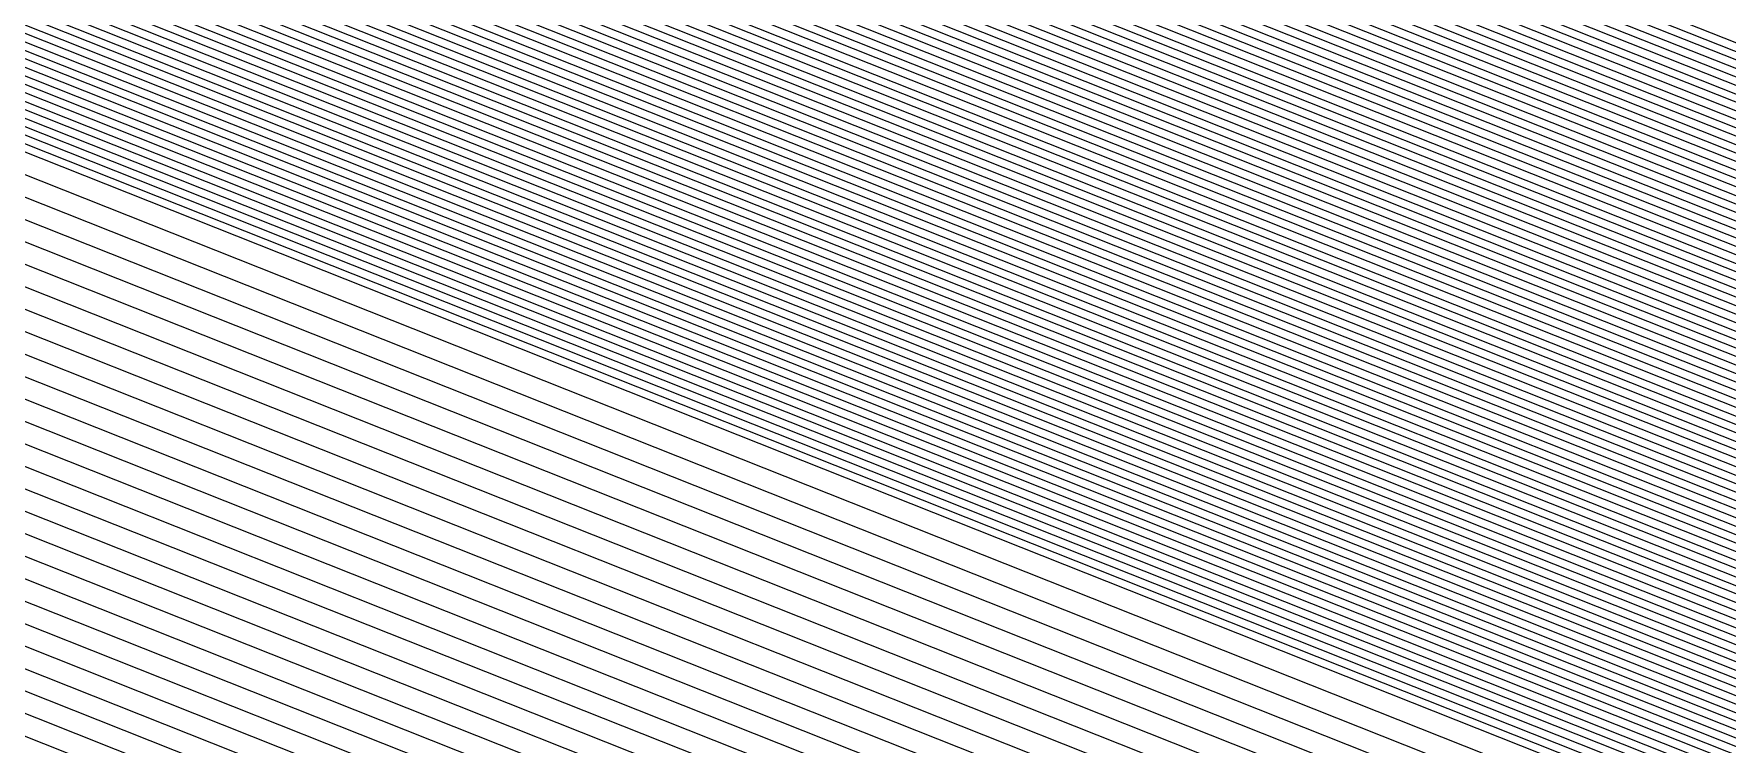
# Model space of a CAD drawing. Extents: x 7084 to 11035, y 13750 to 16729.
# Drawn here: x 8299.4 to 8401.7, y 14582.4 to 14625.3 of the extents above; entities that cross this region are included whole.
import ezdxf

# ---------------------------------------------------------------- set-up
doc = ezdxf.new("R2010")
doc.units = 0
doc.layers.add('Default', color=7, linetype='Continuous')

msp = doc.modelspace()

# ---------------------------------------------------------------- linework, layer by layer
at = {"layer": 'Default'}
for points in [[(7996.1, 15860.71), (7901.59, 15487.36), (7901.55, 15487.22), (7901.29, 15485.84), (7886.37, 15311.61), (7722.23, 15137.38), (7577.98, 14968.12), (7577.51, 14967.06), (7492.95, 14777.89), (7491.98, 14775.98), (7477.05, 14477.3), (7478.45, 14476.02), (7587.88, 14301.79), (7588.99, 14301.48), (8111.27, 14689.77), (8112.74, 14689.33), (8689.73, 14460.34)], [(7992.56, 15859.3), (7898.78, 15488.83), (7898.64, 15488.41), (7897.87, 15484.29), (7883.07, 15311.41), (7720.19, 15138.52), (7577.05, 14970.57), (7575.66, 14967.36), (7491.75, 14779.66), (7488.83, 14773.94), (7474.02, 14477.56), (7478.2, 14473.73), (7586.79, 14300.84), (7590.13, 14299.93), (8108.38, 14685.22), (8112.77, 14683.9), (8685.31, 14456.67)], [(8686.41, 14457.59), (8112.76, 14685.26), (8109.1, 14686.36), (7589.85, 14300.32), (7587.06, 14301.08), (7478.26, 14474.3), (7474.78, 14477.5), (7489.61, 14774.45), (7492.05, 14779.22), (7576.12, 14967.29), (7577.28, 14969.96), (7720.7, 15138.23), (7883.89, 15311.46), (7898.73, 15484.68), (7899.37, 15488.11), (7899.48, 15488.46), (7993.44, 15859.65)], [(7994.33, 15860), (7900.19, 15488.09), (7900.09, 15487.81), (7899.58, 15485.07), (7884.72, 15311.51), (7721.21, 15137.95), (7577.52, 14969.35), (7576.59, 14967.21), (7492.35, 14778.77), (7490.4, 14774.96), (7475.54, 14477.43), (7478.32, 14474.87), (7587.33, 14301.31), (7589.56, 14300.71), (8109.83, 14687.5), (8112.75, 14686.62), (8687.52, 14458.51)], [(8684.2, 14455.76), (8112.78, 14682.54), (8107.65, 14684.09), (7590.42, 14299.54), (7586.51, 14300.6), (7478.14, 14473.15), (7473.26, 14477.63), (7488.04, 14773.43), (7491.45, 14780.1), (7575.2, 14967.44), (7576.82, 14971.18), (7719.68, 15138.8), (7882.24, 15311.35), (7897.02, 15483.91), (7897.91, 15488.71), (7898.08, 15489.19), (7991.67, 15858.95)], [(7987.24, 15857.18), (7894.56, 15491.03), (7894.28, 15490.2), (7892.74, 15481.97), (7878.11, 15311.1), (7717.13, 15140.23), (7575.67, 14974.24), (7572.88, 14967.83), (7489.95, 14782.31), (7484.1, 14770.87), (7469.46, 14477.96), (7477.83, 14470.28), (7585.15, 14299.42), (7591.84, 14297.6), (8104.04, 14678.4), (8112.82, 14675.75), (8678.67, 14451.17)], [(7988.13, 15857.53), (7895.26, 15490.66), (7895, 15489.9), (7893.6, 15482.35), (7878.94, 15311.15), (7717.64, 15139.94), (7575.9, 14973.63), (7573.34, 14967.75), (7490.25, 14781.87), (7484.89, 14771.38), (7470.22, 14477.89), (7477.89, 14470.86), (7585.42, 14299.65), (7591.55, 14297.99), (8104.76, 14679.53), (8112.81, 14677.1), (8679.78, 14452.09)], [(7989.01, 15857.89), (7895.96, 15490.3), (7895.73, 15489.6), (7894.45, 15482.74), (7879.76, 15311.2), (7718.15, 15139.66), (7576.13, 14973.02), (7573.81, 14967.67), (7490.55, 14781.43), (7485.67, 14771.9), (7470.98, 14477.82), (7477.95, 14471.43), (7585.69, 14299.89), (7591.27, 14298.38), (8105.48, 14680.67), (8112.8, 14678.46), (8680.89, 14453.01)], [(8675.36, 14448.43), (8112.84, 14671.67), (8101.86, 14674.98), (7592.69, 14296.44), (7584.33, 14298.7), (7477.64, 14468.56), (7467.19, 14478.15), (7481.74, 14769.34), (7489.05, 14783.64), (7571.49, 14968.06), (7574.98, 14976.08), (7715.61, 15141.08), (7875.63, 15310.94), (7890.18, 15480.8), (7892.1, 15491.09), (7892.44, 15492.13), (7984.58, 15856.12)], [(7985.47, 15856.47), (7893.15, 15491.77), (7892.82, 15490.79), (7891.03, 15481.19), (7876.46, 15310.99), (7716.12, 15140.8), (7575.21, 14975.46), (7571.96, 14967.98), (7489.35, 14783.19), (7482.52, 14769.85), (7467.95, 14478.09), (7477.71, 14469.14), (7584.6, 14298.94), (7592.41, 14296.83), (8102.59, 14676.12), (8112.84, 14673.03), (8676.46, 14449.34)], [(8672.04, 14445.68), (8112.87, 14667.59), (8099.69, 14671.57), (7593.55, 14295.27), (7583.51, 14297.99), (7477.46, 14466.84), (7464.91, 14478.35), (7479.37, 14767.81), (7488.16, 14784.96), (7570.1, 14968.29), (7574.29, 14977.91), (7714.08, 15141.94), (7873.15, 15310.79), (7887.61, 15479.64), (7889.91, 15491.98), (7890.33, 15493.24), (7981.92, 15855.06)], [(7979.26, 15854), (7888.22, 15494.34), (7887.73, 15492.88), (7885.05, 15478.48), (7870.67, 15310.63), (7712.55, 15142.79), (7573.59, 14979.75), (7568.71, 14968.52), (7487.26, 14786.29), (7477.01, 14766.28), (7462.63, 14478.55), (7477.27, 14465.12), (7582.69, 14297.28), (7594.4, 14294.11), (8097.52, 14668.15), (8112.89, 14663.52), (8668.72, 14442.93)], [(7981.04, 15854.71), (7889.63, 15493.61), (7889.19, 15492.28), (7886.76, 15479.25), (7872.33, 15310.74), (7713.57, 15142.22), (7574.05, 14978.52), (7569.64, 14968.36), (7487.86, 14785.41), (7478.58, 14767.3), (7464.15, 14478.42), (7477.4, 14466.27), (7583.23, 14297.75), (7593.83, 14294.88), (8098.97, 14670.43), (8112.88, 14666.23), (8670.93, 14444.76)], [(7977.49, 15853.3), (7886.81, 15495.08), (7886.28, 15493.47), (7883.34, 15477.7), (7869.02, 15310.53), (7711.53, 15143.36), (7573.13, 14980.97), (7567.79, 14968.67), (7486.66, 14787.17), (7475.43, 14765.25), (7461.12, 14478.68), (7477.15, 14463.98), (7582.14, 14296.81), (7594.97, 14293.33), (8096.07, 14665.88), (8112.91, 14660.8), (8666.51, 14441.09)], [(7978.38, 15853.65), (7887.52, 15494.71), (7887.01, 15493.17), (7884.19, 15478.09), (7869.85, 15310.58), (7712.04, 15143.08), (7573.36, 14980.36), (7568.25, 14968.59), (7486.96, 14786.73), (7476.22, 14765.76), (7461.87, 14478.61), (7477.21, 14464.55), (7582.42, 14297.04), (7594.68, 14293.72), (8096.8, 14667.02), (8112.9, 14662.16), (8667.62, 14442.01)], [(7974.83, 15852.24), (7884.7, 15496.18), (7884.1, 15494.37), (7880.78, 15476.54), (7866.54, 15310.38), (7710, 15144.22), (7572.44, 14982.8), (7566.4, 14968.9), (7485.76, 14788.5), (7473.07, 14763.72), (7458.84, 14478.88), (7476.96, 14462.25), (7581.32, 14296.09), (7595.82, 14292.17), (8093.9, 14662.47), (8112.93, 14656.72), (8663.19, 14438.34)], [(8664.3, 14439.26), (8112.93, 14658.08), (8094.63, 14663.6), (7595.54, 14292.55), (7581.6, 14296.33), (7477.02, 14462.83), (7459.6, 14478.81), (7473.86, 14764.23), (7486.06, 14788.06), (7566.86, 14968.83), (7572.67, 14982.19), (7710.51, 15143.93), (7867.37, 15310.43), (7881.63, 15476.92), (7884.83, 15494.07), (7885.41, 15495.81), (7975.72, 15852.59)], [(8665.41, 14440.18), (8112.92, 14659.44), (8095.35, 14664.74), (7595.25, 14292.94), (7581.87, 14296.57), (7477.09, 14463.4), (7460.36, 14478.74), (7474.64, 14764.74), (7486.36, 14787.62), (7567.32, 14968.75), (7572.9, 14981.58), (7711.02, 15143.65), (7868.2, 15310.48), (7882.49, 15477.31), (7885.55, 15493.77), (7886.11, 15495.44), (7976.6, 15852.94)], [(8691.22, 14463.49), (8114.89, 14692.21), (8114.78, 14692.57), (8114.98, 14693.27), (8114.9, 14694.03), (7891.33, 15310.59), (7891.38, 15311.17), (8328.59, 15539.89), (8394.16, 15535.97), (8394.49, 15536.64), (8572.81, 15564.07)], [(8690.13, 14465.45), (8118.15, 14692.45), (8117.86, 14693.34), (8118.38, 14695.1), (8118.18, 14696.99), (7896.29, 15308.91), (7896.41, 15310.35), (8330.32, 15537.35), (8395.41, 15533.46), (8396.21, 15535.12), (8573.19, 15562.35)], [(8573.31, 15561.78), (8396.78, 15534.62), (8395.82, 15532.62), (8330.9, 15536.5), (7898.08, 15310.07), (7897.95, 15308.35), (8119.27, 14697.98), (8119.51, 14695.7), (8118.89, 14693.6), (8119.24, 14692.53), (8689.77, 14466.11)], [(8689.41, 14466.76), (8120.32, 14692.61), (8119.92, 14693.86), (8120.65, 14696.31), (8120.37, 14698.97), (7899.6, 15307.79), (7899.76, 15309.8), (8331.48, 15535.65), (8396.23, 15531.78), (8397.36, 15534.11), (8573.44, 15561.2)], [(8689.05, 14467.42), (8121.41, 14692.69), (8120.95, 14694.12), (8121.78, 14696.92), (8121.46, 14699.96), (7901.25, 15307.23), (7901.44, 15309.52), (8332.06, 15534.8), (8396.65, 15530.94), (8397.93, 15533.61), (8573.56, 15560.63)], [(8687.96, 14469.38), (8124.67, 14692.94), (8124.04, 14694.9), (8125.18, 14698.75), (8124.73, 14702.92), (7906.21, 15305.54), (7906.47, 15308.7), (8333.79, 15532.26), (8397.89, 15528.43), (8399.66, 15532.09), (8573.94, 15558.9)], [(8574.07, 15558.33), (8400.23, 15531.59), (8398.3, 15527.59), (8334.37, 15531.41), (7908.14, 15308.43), (7907.87, 15304.98), (8125.83, 14703.91), (8126.31, 14699.36), (8125.07, 14695.15), (8125.76, 14693.02), (8687.6, 14470.04)], [(8687.24, 14470.69), (8126.84, 14693.1), (8126.1, 14695.41), (8127.44, 14699.97), (8126.92, 14704.9), (7909.52, 15304.42), (7909.82, 15308.16), (8334.95, 15530.56), (8398.71, 15526.75), (8400.81, 15531.08), (8574.2, 15557.76)], [(8686.88, 14471.35), (8127.93, 14693.18), (8127.13, 14695.67), (8128.57, 14700.58), (8128.01, 14705.88), (7911.18, 15303.86), (7911.5, 15307.88), (8335.53, 15529.71), (8399.13, 15525.91), (8401.38, 15530.57), (8574.32, 15557.18)], [(8688.33, 14468.73), (8123.58, 14692.86), (8123.01, 14694.64), (8124.04, 14698.14), (8123.64, 14701.93), (7904.56, 15306.1), (7904.79, 15308.98), (8333.21, 15533.11), (8397.47, 15529.27), (8399.08, 15532.6)], [(8686.16, 14472.66), (8130.1, 14693.34), (8129.18, 14696.19), (8130.84, 14701.79), (8130.19, 14707.86), (7914.48, 15302.74), (7914.85, 15307.33), (8336.68, 15528.01), (8399.95, 15524.23), (8402.53, 15529.56)], [(8685.79, 14473.31), (8131.19, 14693.42), (8130.21, 14696.45), (8131.97, 14702.4), (8131.29, 14708.85), (7916.14, 15302.18), (7916.53, 15307.06), (8337.26, 15527.17), (8400.37, 15523.39), (8403.1, 15529.06)], [(8686.52, 14472), (8129.02, 14693.26), (8128.15, 14695.93), (8129.71, 14701.19), (8129.1, 14706.87), (7912.83, 15303.3), (7913.17, 15307.61), (8336.11, 15528.86), (8399.54, 15525.07)], [(8685.43, 14473.97), (8132.28, 14693.5), (8131.24, 14696.71), (8133.1, 14703.01), (8132.38, 14709.84), (7917.79, 15301.62), (7918.21, 15306.79), (8337.84, 15526.32), (8400.78, 15522.56), (8403.68, 15528.55)], [(8685.07, 14474.62), (8133.36, 14693.58), (8132.27, 14696.96), (8134.23, 14703.62), (8133.47, 14710.83), (7919.45, 15301.06), (7919.88, 15306.51), (8338.42, 15525.47), (8401.2, 15521.72), (8404.25, 15528.05)], [(8684.71, 14475.28), (8134.45, 14693.66), (8133.3, 14697.22), (8135.37, 14704.23), (8134.56, 14711.81), (7921.1, 15300.49), (7921.56, 15306.24), (8339, 15524.62), (8401.61, 15520.88), (8404.83, 15527.54)], [(8684.35, 14475.94), (8135.53, 14693.74), (8134.33, 14697.48), (8136.5, 14704.84), (8135.66, 14712.8), (7922.75, 15299.93), (7923.24, 15305.97), (8339.58, 15523.77), (8402.02, 15520.04)], [(8683.99, 14476.59), (8136.62, 14693.82), (8135.36, 14697.74), (8137.63, 14705.45), (8136.75, 14713.79), (7924.41, 15299.37), (7924.91, 15305.69), (8340.15, 15522.92), (8402.44, 15519.2)], [(8683.62, 14477.25), (8137.71, 14693.9), (8136.39, 14698), (8138.76, 14706.06), (8137.84, 14714.78), (7926.06, 15298.81), (7926.59, 15305.42), (8340.73, 15522.08), (8402.85, 15518.36)], [(8403.26, 15517.52), (8341.31, 15521.23), (7928.27, 15305.14), (7927.72, 15298.25), (8138.93, 14715.77), (8139.9, 14706.67), (8137.42, 14698.26), (8138.79, 14693.98), (8683.26, 14477.9)], [(8682.9, 14478.56), (8139.88, 14694.07), (8138.44, 14698.52), (8141.03, 14707.28), (8140.02, 14716.75), (7929.37, 15297.69), (7929.94, 15304.87), (8341.89, 15520.38), (8403.68, 15516.69)], [(8682.54, 14479.21), (8140.97, 14694.15), (8139.47, 14698.78), (8142.16, 14707.89), (8141.12, 14717.74), (7931.02, 15297.13), (7931.62, 15304.6), (8342.47, 15519.53), (8404.09, 15515.85)], [(8682.18, 14479.87), (8142.05, 14694.23), (8140.5, 14699.03), (8143.29, 14708.49), (8142.21, 14718.73), (7932.68, 15296.57), (7933.3, 15304.32), (8343.05, 15518.68), (8404.5, 15515.01)], [(8681.82, 14480.52), (8143.14, 14694.31), (8141.53, 14699.29), (8144.43, 14709.1), (8143.3, 14719.72), (7934.33, 15296.01), (7934.97, 15304.05), (8343.63, 15517.83), (8404.92, 15514.17)], [(8681.09, 14481.83), (8145.31, 14694.47), (8143.59, 14699.81), (8146.69, 14710.32), (8145.48, 14721.7), (7937.64, 15294.88), (7938.33, 15303.5), (8344.78, 15516.14), (8405.74, 15512.49)], [(8680.73, 14482.49), (8146.4, 14694.55), (8144.62, 14700.07), (8147.82, 14710.93), (8146.58, 14722.68), (7939.29, 15294.32), (7940, 15303.23), (8345.36, 15515.29), (8406.16, 15511.65)], [(8406.57, 15510.81), (8345.94, 15514.44), (7941.68, 15302.95), (7940.95, 15293.76), (8147.67, 14723.67), (8148.96, 14711.54), (8145.65, 14700.33), (8147.48, 14694.63), (8680.37, 14483.14)], [(8406.99, 15509.98), (8346.52, 15513.59), (7943.36, 15302.68), (7942.6, 15293.2), (8148.76, 14724.66), (8150.09, 14712.15), (8146.68, 14700.59), (8148.57, 14694.71), (8680.01, 14483.8)], [(8679.65, 14484.45), (8149.66, 14694.79), (8147.7, 14700.84), (8151.22, 14712.76), (8149.85, 14725.65), (7944.25, 15292.64), (7945.04, 15302.41), (8347.1, 15512.74), (8407.4, 15509.14)], [(8679.28, 14485.11), (8150.74, 14694.87), (8148.73, 14701.1), (8152.35, 14713.37), (8150.95, 14726.64), (7945.91, 15292.08), (7946.71, 15302.13), (8347.67, 15511.89), (8407.81, 15508.3)], [(8408.23, 15507.46), (8348.25, 15511.04), (7948.39, 15301.86), (7947.56, 15291.52), (8152.04, 14727.62), (8153.48, 14713.98), (8149.76, 14701.36), (8151.83, 14694.95), (8678.92, 14485.76)], [(8678.2, 14487.08), (8154, 14695.11), (8151.82, 14701.88), (8155.75, 14715.19), (8154.22, 14729.6), (7950.87, 15290.4), (7951.74, 15301.31), (8349.41, 15509.35), (8409.05, 15505.78)], [(8677.84, 14487.73), (8155.09, 14695.19), (8152.85, 14702.14), (8156.88, 14715.8), (8155.31, 14730.59), (7952.52, 15289.84), (7953.42, 15301.04), (8349.99, 15508.5), (8409.47, 15504.94)], [(8677.48, 14488.39), (8156.18, 14695.27), (8153.88, 14702.4), (8158.01, 14716.41), (8156.41, 14731.58), (7954.18, 15289.27), (7955.1, 15300.76), (8350.57, 15507.65), (8409.88, 15504.11)], [(8677.11, 14489.04), (8157.26, 14695.35), (8154.91, 14702.66), (8159.15, 14717.02), (8157.5, 14732.56), (7955.83, 15288.71), (7956.77, 15300.49), (8351.14, 15506.8), (8410.29, 15503.27)], [(8676.39, 14490.35), (8159.44, 14695.52), (8156.97, 14703.17), (8161.41, 14718.24), (8159.68, 14734.54), (7959.14, 15287.59), (7960.13, 15299.94), (8352.3, 15505.11), (8411.12, 15501.59)], [(8676.03, 14491.01), (8160.52, 14695.6), (8157.99, 14703.43), (8162.54, 14718.85), (8160.77, 14735.53), (7960.79, 15287.03), (7961.8, 15299.67), (8352.88, 15504.26), (8411.53, 15500.75)], [(8675.67, 14491.66), (8161.61, 14695.68), (8159.02, 14703.69), (8163.68, 14719.46), (8161.87, 14736.52), (7962.45, 15286.47), (7963.48, 15299.39), (8353.46, 15503.41), (8411.95, 15499.91)], [(8412.36, 15499.07), (8354.04, 15502.56), (7965.16, 15299.12), (7964.1, 15285.91), (8162.96, 14737.51), (8164.81, 14720.07), (8160.05, 14703.95), (8162.69, 14695.76), (8675.31, 14492.32)], [(8674.94, 14492.97), (8163.78, 14695.84), (8161.08, 14704.21), (8165.94, 14720.68), (8164.05, 14738.49), (7965.75, 15285.35), (7966.83, 15298.85), (8354.61, 15501.71), (8412.78, 15498.24)], [(8674.58, 14493.63), (8164.87, 14695.92), (8162.11, 14704.47), (8167.07, 14721.28), (8165.14, 14739.48), (7967.41, 15284.79), (7968.51, 15298.57), (8355.19, 15500.86), (8413.19, 15497.4)], [(8413.6, 15496.56), (8355.77, 15500.01), (7970.19, 15298.3), (7969.06, 15284.23), (8166.24, 14740.47), (8168.21, 14721.89), (8163.14, 14704.72), (8165.95, 14696), (8674.22, 14494.28)], [(8673.86, 14494.94), (8167.04, 14696.08), (8164.17, 14704.98), (8169.34, 14722.5), (8167.33, 14741.46), (7970.72, 15283.66), (7971.87, 15298.02), (8356.35, 15499.17), (8414.02, 15495.72)], [(8673.5, 14495.59), (8168.13, 14696.16), (8165.2, 14705.24), (8170.47, 14723.11), (8168.42, 14742.45), (7972.37, 15283.1), (7973.54, 15297.75), (8356.93, 15498.32), (8414.43, 15494.88)], [(8673.14, 14496.25), (8169.21, 14696.24), (8166.23, 14705.5), (8171.6, 14723.72), (8169.51, 14743.43), (7974.02, 15282.54), (7975.22, 15297.48), (8357.51, 15497.47), (8414.84, 15494.04)], [(8672.77, 14496.9), (8170.3, 14696.32), (8167.25, 14705.76), (8172.73, 14724.33), (8170.6, 14744.42), (7975.68, 15281.98), (7976.9, 15297.2), (8358.08, 15496.62), (8415.26, 15493.2)], [(8415.67, 15492.36), (8358.66, 15495.77), (7978.57, 15296.93), (7977.33, 15281.42), (8171.7, 14745.41), (8173.87, 14724.94), (8168.28, 14706.02), (8171.39, 14696.4), (8672.41, 14497.56)], [(8672.05, 14498.22), (8172.47, 14696.48), (8169.31, 14706.28), (8175, 14725.55), (8172.79, 14746.4), (7978.99, 15280.86), (7980.25, 15296.66), (8359.24, 15494.92), (8416.08, 15491.53)], [(8671.33, 14499.53), (8174.64, 14696.64), (8171.37, 14706.79), (8177.26, 14726.77), (8174.97, 14748.38), (7982.29, 15279.74), (7983.6, 15296.11), (8360.4, 15493.23), (8416.91, 15489.85)], [(8670.97, 14500.18), (8175.73, 14696.72), (8172.4, 14707.05), (8178.4, 14727.38), (8176.06, 14749.36), (7983.95, 15279.18), (7985.28, 15295.83), (8360.98, 15492.38), (8417.33, 15489.01)], [(8417.74, 15488.17), (8361.55, 15491.53), (7986.96, 15295.56), (7985.6, 15278.62), (8177.16, 14750.35), (8179.53, 14727.98), (8173.43, 14707.31), (8176.82, 14696.81), (8670.6, 14500.84)], [(8670.24, 14501.49), (8177.9, 14696.89), (8174.46, 14707.57), (8180.66, 14728.59), (8178.25, 14751.34), (7987.26, 15278.05), (7988.63, 15295.29), (8362.13, 15490.68), (8418.15, 15487.33)], [(8669.88, 14502.15), (8178.99, 14696.97), (8175.49, 14707.83), (8181.79, 14729.2), (8179.34, 14752.33), (7988.91, 15277.49), (7990.31, 15295.01), (8362.71, 15489.83), (8418.57, 15486.49)], [(8669.52, 14502.8), (8180.08, 14697.05), (8176.52, 14708.09), (8182.93, 14729.81), (8180.43, 14753.32), (7990.56, 15276.93), (7991.99, 15294.74), (8363.29, 15488.98), (8418.98, 15485.66)], [(8669.16, 14503.46), (8181.16, 14697.13), (8177.54, 14708.35), (8184.06, 14730.42), (8181.53, 14754.3), (7992.22, 15276.37), (7993.66, 15294.47), (8363.87, 15488.14), (8419.39, 15484.82)], [(8668.8, 14504.11), (8182.25, 14697.21), (8178.57, 14708.6), (8185.19, 14731.03), (8182.62, 14755.29), (7993.87, 15275.81), (7995.34, 15294.19), (8364.45, 15487.29)], [(8420.22, 15483.14), (8365.02, 15486.44), (7997.02, 15293.92), (7995.52, 15275.25), (8183.71, 14756.28), (8186.32, 14731.64), (8179.6, 14708.86), (8183.34, 14697.29), (8668.43, 14504.77)], [(8668.07, 14505.42), (8184.42, 14697.37), (8180.63, 14709.12), (8187.46, 14732.25), (8184.8, 14757.27), (7997.18, 15274.69), (7998.7, 15293.64), (8365.6, 15485.59), (8420.63, 15482.3)], [(8421.05, 15481.46), (8366.18, 15484.74), (8000.37, 15293.37), (7998.83, 15274.13), (8185.89, 14758.26), (8188.59, 14732.86), (8181.66, 14709.38), (8185.51, 14697.45), (8667.71, 14506.08)], [(8667.35, 14506.73), (8186.6, 14697.53), (8182.69, 14709.64), (8189.72, 14733.47), (8186.99, 14759.25), (8000.49, 15273.57), (8002.05, 15293.1), (8366.76, 15483.89), (8421.46, 15480.62)], [(8666.99, 14507.39), (8187.68, 14697.61), (8183.72, 14709.9), (8190.85, 14734.07), (8188.08, 14760.23), (8002.14, 15273.01), (8003.73, 15292.82), (8367.34, 15483.04), (8421.87, 15479.79)], [(8422.29, 15478.95), (8367.92, 15482.2), (8005.4, 15292.55), (8003.79, 15272.44), (8189.17, 14761.22), (8191.98, 14734.68), (8184.75, 14710.16), (8188.77, 14697.69), (8666.63, 14508.04)], [(8666.26, 14508.7), (8189.85, 14697.77), (8185.78, 14710.42), (8193.12, 14735.29), (8190.26, 14762.21), (8005.45, 15271.88), (8007.08, 15292.28), (8368.49, 15481.35)], [(8665.54, 14510.01), (8192.03, 14697.93), (8187.83, 14710.93), (8195.38, 14736.51), (8192.45, 14764.19), (8008.76, 15270.76), (8010.43, 15291.73), (8369.65, 15479.65), (8423.53, 15476.43)], [(8665.18, 14510.67), (8193.11, 14698.01), (8188.86, 14711.19), (8196.51, 14737.12), (8193.54, 14765.17), (8010.41, 15270.2), (8012.11, 15291.45), (8370.23, 15478.8), (8423.94, 15475.59)], [(8664.46, 14511.98), (8195.29, 14698.18), (8190.92, 14711.71), (8198.78, 14738.34), (8195.72, 14767.15), (8013.72, 15269.08), (8015.46, 15290.91), (8371.39, 15477.11), (8424.77, 15473.91)], [(8425.6, 15472.24), (8372.54, 15475.41), (8018.82, 15290.36), (8017.03, 15267.96), (8197.91, 14769.13), (8201.04, 14739.56), (8192.98, 14712.23), (8197.46, 14698.34), (8663.73, 14513.29)], [(8663.37, 14513.94), (8198.55, 14698.42), (8194.01, 14712.48), (8202.18, 14740.17), (8199, 14770.11), (8018.68, 15267.4), (8020.49, 15290.08), (8373.12, 15474.56), (8426.01, 15471.4)], [(8663.01, 14514.6), (8199.63, 14698.5), (8195.04, 14712.74), (8203.31, 14740.77), (8200.09, 14771.1), (8020.33, 15266.83), (8022.17, 15289.81), (8373.7, 15473.71), (8426.42, 15470.56)], [(8662.65, 14515.25), (8200.72, 14698.58), (8196.07, 14713), (8204.44, 14741.38), (8201.18, 14772.09), (8021.99, 15266.27), (8023.85, 15289.54), (8374.28, 15472.86), (8426.84, 15469.72)], [(8662.29, 14515.91), (8201.8, 14698.66), (8197.09, 14713.26), (8205.57, 14741.99), (8202.28, 14773.08), (8023.64, 15265.71), (8025.52, 15289.26), (8374.86, 15472.01), (8427.25, 15468.88)], [(8661.92, 14516.56), (8202.89, 14698.74), (8198.12, 14713.52), (8206.71, 14742.6), (8203.37, 14774.07), (8025.29, 15265.15), (8027.2, 15288.99), (8375.43, 15471.17), (8427.66, 15468.04)], [(8661.2, 14517.87), (8205.06, 14698.9), (8200.18, 14714.04), (8208.97, 14743.82), (8205.55, 14776.04), (8028.6, 15264.03), (8030.56, 15288.44), (8376.59, 15469.47), (8428.49, 15466.37)], [(8660.84, 14518.53), (8206.15, 14698.98), (8201.21, 14714.29), (8210.1, 14744.43), (8206.64, 14777.03), (8030.26, 15263.47), (8032.23, 15288.17), (8377.17, 15468.62), (8428.91, 15465.53)], [(8660.12, 14519.84), (8208.32, 14699.14), (8203.27, 14714.81), (8212.37, 14745.65), (8208.83, 14779.01), (8033.56, 15262.35), (8035.59, 15287.62), (8378.33, 15466.92), (8429.73, 15463.85)], [(8430.15, 15463.01), (8378.9, 15466.08), (8037.26, 15287.35), (8035.22, 15261.79), (8209.92, 14780), (8213.5, 14746.26), (8204.3, 14715.07), (8209.41, 14699.22), (8659.75, 14520.49)], [(8659.39, 14521.15), (8210.5, 14699.3), (8205.33, 14715.33), (8214.63, 14746.86), (8211.01, 14780.98), (8036.87, 15261.22), (8038.94, 15287.07), (8379.48, 15465.23), (8430.56, 15462.17)], [(8659.03, 14521.81), (8211.58, 14699.38), (8206.36, 14715.59), (8215.76, 14747.47), (8212.11, 14781.97), (8038.53, 15260.66), (8040.62, 15286.8), (8380.06, 15464.38), (8430.97, 15461.34)], [(8431.39, 15460.5), (8380.64, 15463.53), (8042.29, 15286.53), (8040.18, 15260.1), (8213.2, 14782.96), (8216.9, 14748.08), (8207.38, 14715.85), (8212.67, 14699.46), (8658.67, 14522.46)], [(8658.31, 14523.12), (8213.76, 14699.55), (8208.41, 14716.11), (8218.03, 14748.69), (8214.29, 14783.95), (8041.83, 15259.54), (8043.97, 15286.25), (8381.22, 15462.68), (8431.8, 15459.66)], [(8690.86, 14464.14), (8115.98, 14692.29), (8115.81, 14692.83), (8116.12, 14693.88), (8116, 14695.01), (7892.98, 15310.03)], [(8671.69, 14498.87), (8173.56, 14696.56), (8170.34, 14706.54), (8176.13, 14726.16), (8173.88, 14747.39), (7980.64, 15280.3)], [(8665.9, 14509.35), (8190.94, 14697.85), (8186.81, 14710.67), (8194.25, 14735.9), (8191.35, 14763.2), (8007.1, 15271.32)], [(8664.09, 14512.63), (8196.37, 14698.26), (8191.95, 14711.97), (8199.91, 14738.95), (8196.82, 14768.14), (8015.37, 15268.52)], [(8683.1, 14454.84), (8112.79, 14681.18), (8106.93, 14682.95), (7590.7, 14299.15), (7586.24, 14300.36), (7478.08, 14472.58), (7472.5, 14477.69), (7487.25, 14772.92), (7491.15, 14780.54), (7574.73, 14967.52)], [(8736.88, 14132.35), (9415.97, 14022.41), (9605.71, 14217.31), (10154.98, 14417.2), (9605.71, 14217.31), (9415.97, 14022.41), (8736.88, 14132.35), (8691.94, 14462.17), (8112.72, 14692.05), (7578.44, 14966.9)], [(8688.62, 14459.42), (8112.74, 14687.97), (8110.55, 14688.64), (7589.28, 14301.1), (7587.61, 14301.55), (7478.39, 14475.45), (7476.3, 14477.36), (7491.19, 14775.47), (7492.65, 14778.33)], [(8690.84, 14461.26), (8112.73, 14690.69), (8112, 14690.91), (7588.71, 14301.87), (7588.15, 14302.02), (7478.51, 14476.59), (7477.81, 14477.23), (7492.76, 14776.49)], [(8664.82, 14511.32), (8194.2, 14698.09), (8189.89, 14711.45), (8197.65, 14737.73), (8194.63, 14766.16)], [(8678.56, 14486.42), (8152.92, 14695.03), (8150.79, 14701.62), (8154.62, 14714.59), (8153.13, 14728.61)], [(8676.75, 14489.7), (8158.35, 14695.44), (8155.94, 14702.91), (8160.28, 14717.63)], [(8661.56, 14517.22), (8203.98, 14698.82), (8199.15, 14713.78)], [(8688.69, 14468.07), (8122.5, 14692.78), (8121.98, 14694.38), (8122.91, 14697.53), (8122.55, 14700.94)], [(8207.24, 14699.06), (8660.48, 14519.18)], [(8144.23, 14694.39), (8681.45, 14481.18)], [(8691.58, 14462.83), (8113.81, 14692.13), (8113.75, 14692.31), (8113.85, 14692.66), (8113.81, 14693.04)], [(8690.49, 14464.8), (8117.07, 14692.37), (8116.84, 14693.08)], [(8736.88, 14132.35), (8691.94, 14462.17), (8112.72, 14692.05), (7478.57, 14477.17)], [(8681.99, 14453.92), (8112.79, 14679.82), (8106.21, 14681.81), (7590.99, 14298.77), (7585.97, 14300.13), (7478.02, 14472)], [(8677.57, 14450.26), (8112.83, 14674.39), (8103.31, 14677.26), (7592.12, 14297.21), (7584.87, 14299.18), (7477.77, 14469.71), (7468.71, 14478.02)], [(8674.25, 14447.51), (8112.85, 14670.31), (8101.14, 14673.84), (7592.98, 14296.05), (7584.05, 14298.47), (7477.58, 14467.99), (7466.43, 14478.22)], [(8673.15, 14446.59), (8112.86, 14668.95), (8100.42, 14672.71), (7593.26, 14295.66)], [(8098.25, 14669.29), (8112.89, 14664.88), (8669.83, 14443.84)]]:
    msp.add_lwpolyline(points, dxfattribs=at)

doc.saveas('drawing.dxf')
